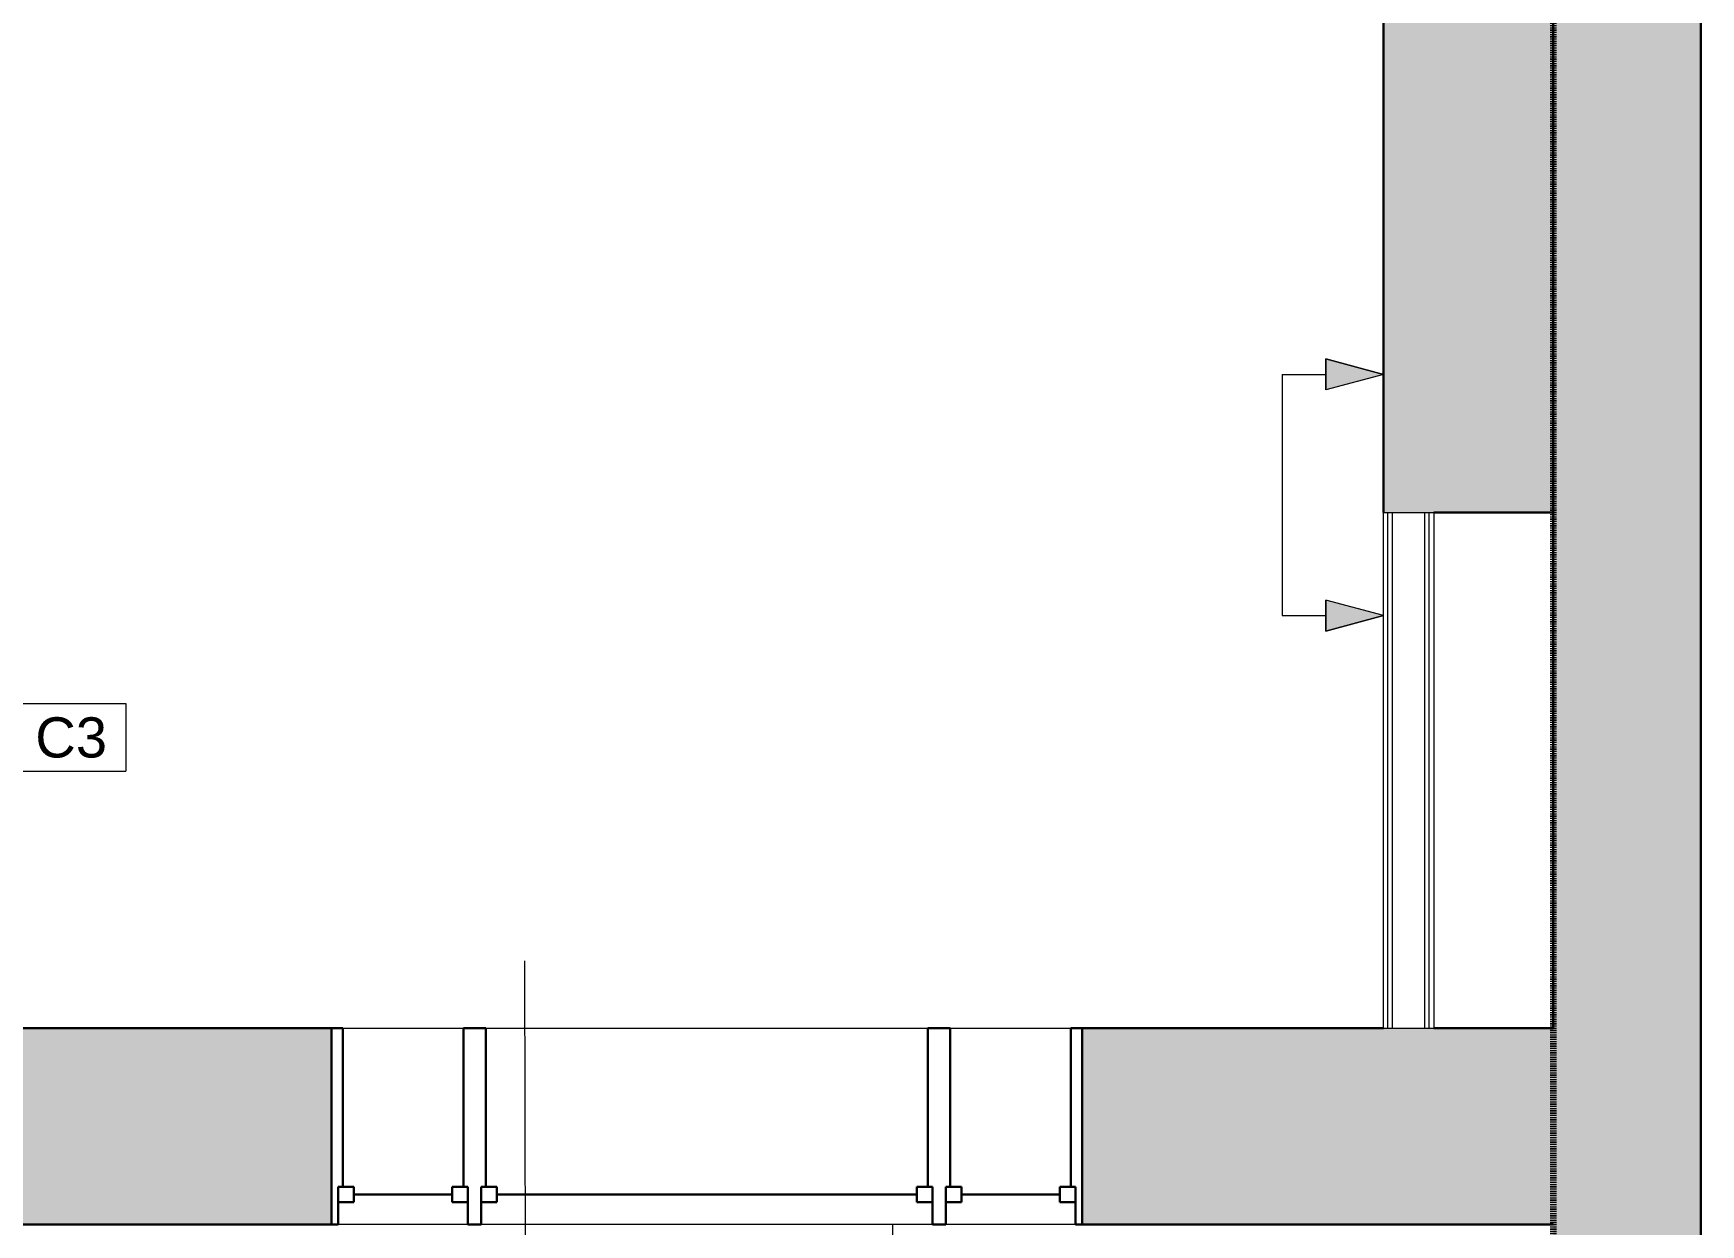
# Model space of a CAD drawing. Header units: inches. Extents: x -1176 to 1474, y -2632 to 978.
# Drawn here: x -168.4 to 18.2, y 84.5 to 217.8 of the extents above; entities that cross this region are included whole.
import ezdxf

# ---------------------------------------------------------------- set-up
doc = ezdxf.new("R2010")
doc.units = ezdxf.units.IN
doc.header["$MEASUREMENT"] = 0
doc.linetypes.add('Dash', pattern=[0.25, 0.125, -0.125])
for name, color, linetype, lineweight in [('A-ANNO-KEYN', 231, 'Continuous', 9), ('A-ANNO-MATC', 214, 'Dash', 140), ('A-ANNO-NOTE', 131, 'Continuous', 9), ('A-AREA-IDEN', 2, 'Continuous', 9), ('A-DETL-GENF', 92, 'Continuous', 9), ('A-GLAZ', 151, 'Continuous', 18), ('A-WALL', 113, 'Continuous', 18), ('A-WALL-PATT', 111, 'Continuous', 18), ('I-WALL', 2, 'Continuous', 18), ('S-STRS', 31, 'Continuous', 18)]:
    doc.layers.add(name, color=color, linetype=linetype, lineweight=lineweight)
doc.styles.add('Arial', font='arial.ttf', dxfattribs={"height": 4.5})

# ---------------------------------------------------------------- blocks, each defined once
blk = doc.blocks.new('Double Hung - side window 4_ 4_ x 5_ 6_-6975700-3rd Floor Construction')
at = {"layer": 'A-GLAZ', "color": 8, "lineweight": 30}
for p, q in [((-26, 11), (-25.25, 11)), ((-25.25, 6.75), (-25.25, 11)), ((25.25, 6.75), (25.25, 11)), ((26, 11), (25.25, 11)), ((-25.25, 8.5), (-25.25, 6.75)), ((-25.25, 8.5), (-23.5, 8.5)), ((-23.5, 8.5), (-23.5, 6.75)), ((-23.5, 7.625), (23.5, 7.625)), ((23.5, 8.5), (23.5, 6.75)), ((25.25, 8.5), (23.5, 8.5)), ((25.25, 8.5), (25.25, 6.75)), ((-25.25, 6.75), (-23.5, 6.75)), ((-25.25, 6.75), (-24.75, 6.75)), ((-24.75, -11), (-24.75, 6.75)), ((25.25, 6.75), (23.5, 6.75)), ((24.75, 6.75), (25.25, 6.75)), ((24.75, 6.75), (24.75, -11)), ((-24.75, -11), (-26, -11)), ((24.75, -11), (26, -11))]:
    blk.add_line(p, q, dxfattribs=at)
blk = doc.blocks.new('Double Hung - 16_ x  5_ 6_-6975701-3rd Floor Construction')
at = {"layer": 'A-GLAZ', "color": 8, "lineweight": 30}
for p, q in [((-6.75, 11), (-8, 11)), ((-6.75, 11), (-6.75, -6.75)), ((6.75, 11), (8, 11)), ((6.75, -6.75), (6.75, 11)), ((-7.25, -6.75), (-5.5, -6.75)), ((-7.25, -8.5), (-7.25, -6.75)), ((-7.25, -6.75), (-6.75, -6.75)), ((-7.25, -6.75), (-7.25, -11)), ((-5.5, -8.5), (-5.5, -6.75)), ((5.5, -8.5), (5.5, -6.75)), ((7.25, -6.75), (5.5, -6.75)), ((6.75, -6.75), (7.25, -6.75)), ((7.25, -8.5), (7.25, -6.75)), ((7.25, -6.75), (7.25, -11)), ((-7.25, -8.5), (-5.5, -8.5)), ((-5.5, -7.625), (5.5, -7.625)), ((7.25, -8.5), (5.5, -8.5)), ((-8, -11), (-7.25, -11)), ((8, -11), (7.25, -11))]:
    blk.add_line(p, q, dxfattribs=at)
blk = doc.blocks.new('Align Symbol - Adjustable-8206191-3rd Floor Construction')
at = {"layer": 'A-DETL-GENF'}
for p, q in [((0, -11.36), (0, -6.45)), ((27, -11.36), (27, -6.45)), ((0, -11.36), (27, -11.36))]:
    blk.add_line(p, q, dxfattribs=at)
blk = doc.blocks.new('Keynote Tag - Keynote Number - Boxed-135510-3rd Floor Construction')
at = {"layer": 'A-ANNO-KEYN'}
for p, q in [((-0.125, -0.0792), (-0.125, 0.0781)), ((-0.125, 0.0781), (0.125, 0.0781)), ((0.125, 0.0781), (0.125, -0.0792)), ((-0.125, -0.0792), (0.125, -0.0792))]:
    blk.add_line(p, q, dxfattribs=at)

msp = doc.modelspace()

# ---------------------------------------------------------------- hatches: boundary and pattern name
at = {"layer": 'A-ANNO-NOTE'}
for points in [[(-23.74, 177.93), (-17.28, 179.66), (-23.74, 181.39)], [(-23.74, 150.93), (-17.28, 152.66), (-23.74, 154.39)]]:
    msp.add_hatch(color=256, dxfattribs=at).paths.add_polyline_path(points, flags=0)
at = {"layer": 'A-WALL-PATT'}
for points in [[(18.22, -1.17), (18.22, 814.52), (1.72, 814.52), (1.72, -1.17)], [(-16.28, 164.21), (1.72, 164.21), (1.72, 255.29), (-17.28, 255.29), (-17.28, 164.21), (-16.78, 164.21)], [(1.72, 84.47), (1.72, 106.47), (-22.28, 106.47), (-22.28, 84.47), (-13.67, 84.47)]]:
    msp.add_hatch(color=250, dxfattribs=at).paths.add_polyline_path(points, flags=0)
h = msp.add_hatch(color=250, dxfattribs=at)
h.paths.add_polyline_path([(-51.02, 84.47), (-22.28, 84.47), (-22.28, 106.47), (-51.02, 106.47)], flags=0)
h.paths.add_polyline_path([(-163.2, 84.47), (-135.02, 84.47), (-135.02, 106.47), (-243.02, 106.47), (-243.02, 84.47)], flags=0)
h.paths.add_polyline_path([(-421.72, 84.47), (-327.02, 84.47), (-327.02, 106.47), (-421.72, 106.47)], flags=0)
h.paths.add_polyline_path([(-493.72, 84.47), (-493.72, 106.47), (-570.07, 106.47), (-570.07, 84.47)], flags=0)

# ---------------------------------------------------------------- linework, layer by layer
at = {"layer": 'A-ANNO-MATC'}
msp.add_line((1.72, 857.52), (1.72, -90.48), dxfattribs=at)
at = {"layer": 'A-ANNO-NOTE'}
for p, q in [((-23.74, 181.39), (-17.28, 179.66)), ((-23.74, 177.93), (-23.74, 181.39)), ((-17.28, 179.66), (-23.74, 181.39)), ((-23.74, 181.39), (-23.74, 177.93)), ((-17.28, 179.66), (-23.74, 177.93)), ((-17.28, 179.66), (-23.74, 177.93)), ((-23.74, 154.39), (-23.74, 150.93)), ((-17.28, 152.66), (-23.74, 154.39)), ((-17.28, 152.66), (-23.74, 154.39)), ((-23.74, 150.93), (-23.74, 154.39)), ((-23.74, 150.93), (-17.28, 152.66)), ((-17.28, 152.66), (-23.74, 150.93))]:
    msp.add_line(p, q, dxfattribs=at)
at = {"layer": 'A-AREA-IDEN'}
msp.add_line((-113.41, 113.99), (-113.35, 77.16), dxfattribs=at)
at = {"layer": 'A-WALL', "color": 8, "lineweight": 30}
for p, q in [((18.22, 814.52), (18.22, 22.83)), ((1.72, 106.47), (1.72, 350.23)), ((-17.28, 164.21), (-17.28, 248.29)), ((-11.66, 164.21), (1.72, 164.21)), ((-208.45, 106.47), (-135.02, 106.47)), ((-135.02, 84.47), (-135.02, 106.47)), ((-51.02, 84.47), (-51.02, 106.47)), ((-51.02, 106.47), (-17.28, 106.47)), ((1.72, 106.47), (-11.66, 106.47)), ((-243.02, 84.47), (-135.02, 84.47)), ((-51.02, 84.47), (1.72, 84.47))]:
    msp.add_line(p, q, dxfattribs=at)
at = {"layer": 'A-WALL', "color": 55}
msp.add_line((-17.28, 164.21), (-11.66, 164.21), dxfattribs=at)
at = {"layer": 'A-WALL'}
for p, q in [((-16.78, 106.47), (-16.78, 164.21)), ((-16.28, 106.47), (-16.28, 164.21)), ((-12.66, 106.47), (-12.66, 164.21)), ((-12.16, 106.47), (-12.16, 164.21)), ((-17.28, 106.47), (-11.66, 106.47))]:
    msp.add_line(p, q, dxfattribs=at)
at = {"layer": 'A-WALL', "lineweight": 9}
for p, q in [((-135.02, 106.47), (-51.02, 106.47)), ((-51.02, 84.47), (-135.02, 84.47))]:
    msp.add_line(p, q, dxfattribs=at)
at = {"layer": 'I-WALL'}
for p, q in [((-17.28, 106.47), (-17.28, 164.21)), ((-11.66, 164.21), (-11.66, 106.47))]:
    msp.add_line(p, q, dxfattribs=at)
at = {"layer": 'S-STRS', "lineweight": 9}
msp.add_line((-72.22, 84.47), (-72.22, 82.47), dxfattribs=at)

# ---------------------------------------------------------------- block references
at = {"layer": 'A-ANNO-KEYN', "xscale": 47.99999999999997, "yscale": 47.99999999999997, "zscale": 47.99999999999997}
msp.add_blockref('Keynote Tag - Keynote Number - Boxed-135510-3rd Floor Construction', (-164.04, 139.05), dxfattribs=at)
at = {"layer": 'A-DETL-GENF', "rotation": 269.9999999999999}
msp.add_blockref('Align Symbol - Adjustable-8206191-3rd Floor Construction', (-17.28, 179.66), dxfattribs=at)
at = {"layer": 'A-GLAZ'}
for p in [(-127.02, 95.47), (-59.02, 95.47)]:
    msp.add_blockref('Double Hung - 16_ x  5_ 6_-6975701-3rd Floor Construction', p, dxfattribs=at)
at = {"layer": 'A-GLAZ', "rotation": 180}
msp.add_blockref('Double Hung - side window 4_ 4_ x 5_ 6_-6975700-3rd Floor Construction', (-93.02, 95.47), dxfattribs=at)

# ---------------------------------------------------------------- texts
at = {"layer": 'A-ANNO-KEYN', "insert": (-168.18, 141.27), "char_height": 4.5, "width": 9.8475, "attachment_point": 1, "style": 'Arial'}
msp.add_mtext('C3', dxfattribs=at)

doc.saveas('drawing.dxf')
